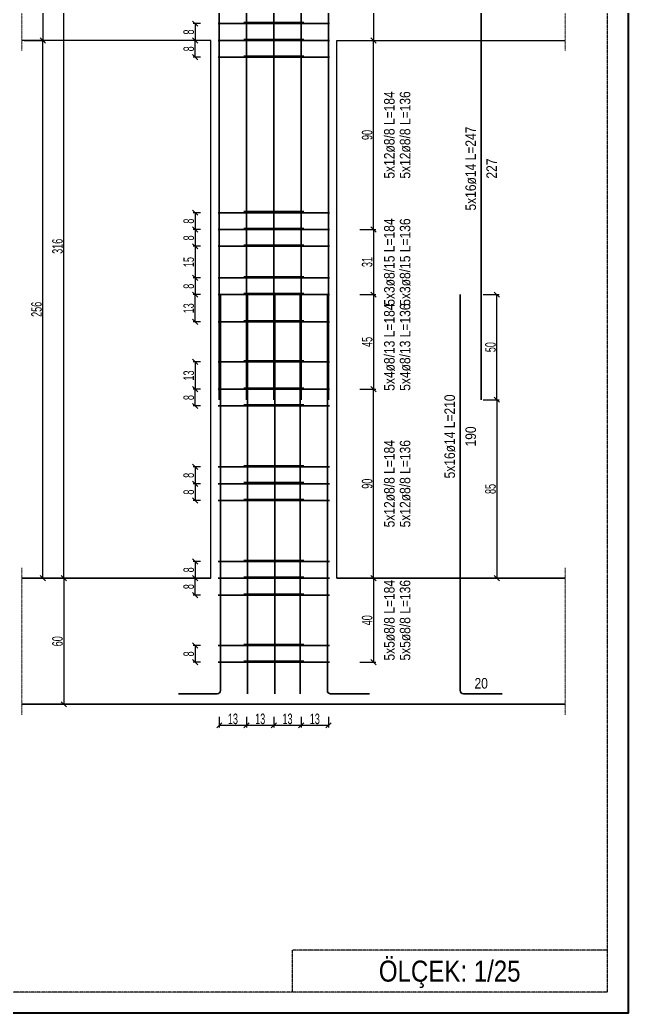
# Model space of a CAD drawing. Header units: millimetres. Extents: x -267 to 94375, y 6431 to 10838.
# Drawn here: x 52541 to 53120, y 8169 to 9114 of the extents above; entities that cross this region are included whole.
import ezdxf
from ezdxf.enums import TextEntityAlignment as Align

# ---------------------------------------------------------------- set-up
doc = ezdxf.new("R2010")
doc.units = ezdxf.units.MM
doc.header["$LTSCALE"] = 0.0001
doc.linetypes.add('DASHED', pattern=[19.05, 12.7, -6.35])
for name, color, linetype, lineweight in [('DETAY ANTET (BEYKENT)', 5, 'Continuous', 40), ('DONATI (BEYKENT)', 4, 'Continuous', 35), ('DONATI YAZISI (BEYKENT)', 3, 'Continuous', 20), ('ETRIYE (BEYKENT)', 150, 'Continuous', 35), ('KESIT SINIRI (BEYKENT)', 241, 'DASHED', 20), ('KIRIS (BEYKENT)', 2, 'Continuous', 30), ('KOLON (BEYKENT)', 3, 'Continuous', 30), ('OLCU (BEYKENT)', 14, 'Continuous', 20), ('TEMEL (BEYKENT)', 2, 'Continuous', 35), ('YAZI (BEYKENT)', 140, 'Continuous', 20)]:
    doc.layers.add(name, color=color, linetype=linetype, lineweight=lineweight)
doc.styles.add('DONATI YAZISI (BEYKENT)', font='')
doc.styles.add('KLNOLC-25', font='bahnschrift light condensed', dxfattribs={"width": 0.75, "height": 10})
doc.styles.add('YAZI (BEYKENT)', font='')
doc.styles.get('DONATI YAZISI (BEYKENT)').set_extended_font_data('Bahnschrift Light Condensed')
doc.styles.get('YAZI (BEYKENT)').set_extended_font_data('Bahnschrift Light Condensed')
doc.dimstyles.new('KLNOLC-25', dxfattribs={"dimtxt": 10, "dimasz": 5, "dimexe": 2, "dimexo": 2, "dimgap": 1, "dimtad": 1, "dimdec": 1, "dimlfac": 0.5, "dimrnd": 0.5, "dimzin": 12, "dimdsep": 46, "dimtxsty": 'KLNOLC-25', "dimblk": 'OBLIQUE', "dimblk1": 'OBLIQUE', "dimblk2": 'OBLIQUE', "dimcen": 0, "dimclrt": 7, "dimadec": 0, "dimazin": 0, "dimtfac": 1, "dimtdec": 4, "dimtix": 1, "dimtmove": 2, "dimatfit": 3, "dimfxl": 1, "dimtzin": 0, "dimarcsym": 0})

# ---------------------------------------------------------------- blocks, each defined once
blk = doc.blocks.new('_Oblique')
at = {"color": 0, "linetype": 'ByBlock', "lineweight": -2}
blk.add_line((-0.5, -0.5), (0.5, 0.5), dxfattribs=at)
blk = doc.blocks.new('*D641')
at = {"layer": 'DEFPOINTS', "color": 0, "lineweight": -3, "transparency": 16777216}
for p in [(52980.25, 8752.64), (52980.25, 8582.64), (52995.25, 8582.64)]:
    blk.add_point(p, dxfattribs=at)
at = {"layer": 'OLCU (BEYKENT)', "color": 0, "lineweight": -2, "transparency": 16777216}
for p, q in [((52982.25, 8752.64), (52997.25, 8752.64)), ((52995.25, 8752.64), (52995.25, 8582.64)), ((52982.25, 8582.64), (52997.25, 8582.64))]:
    blk.add_line(p, q, dxfattribs=at)
at = {"layer": 'OLCU (BEYKENT)', "color": 0, "lineweight": -2, "transparency": 16777216, "xscale": 5, "yscale": 5, "zscale": 5}
for p, rotation in [((52995.25, 8752.64), 90), ((52995.25, 8582.64), 270)]:
    blk.add_blockref('_Oblique', p, dxfattribs=dict(at, rotation=rotation))
at = {"layer": 'OLCU (BEYKENT)', "color": 7, "transparency": 16777216, "insert": (52989.15, 8667.64), "char_height": 10, "attachment_point": 5, "rotation": 90, "style": 'KLNOLC-25'}
blk.add_mtext('85', dxfattribs=at)
blk = doc.blocks.new('*D642')
at = {"layer": 'DEFPOINTS', "color": 0, "lineweight": -3, "transparency": 16777216}
for p in [(52980.25, 8852.64), (52995.25, 8852.64), (52980.25, 8752.64)]:
    blk.add_point(p, dxfattribs=at)
at = {"layer": 'OLCU (BEYKENT)', "color": 0, "lineweight": -2, "transparency": 16777216}
for p, q in [((52982.25, 8852.64), (52997.25, 8852.64)), ((52995.25, 8752.64), (52995.25, 8852.64)), ((52982.25, 8752.64), (52997.25, 8752.64))]:
    blk.add_line(p, q, dxfattribs=at)
at = {"layer": 'OLCU (BEYKENT)', "color": 0, "lineweight": -2, "transparency": 16777216, "xscale": 5, "yscale": 5, "zscale": 5}
for p, rotation in [((52995.25, 8852.64), 90), ((52995.25, 8752.64), 270)]:
    blk.add_blockref('_Oblique', p, dxfattribs=dict(at, rotation=rotation))
at = {"layer": 'OLCU (BEYKENT)', "color": 7, "transparency": 16777216, "insert": (52989.15, 8802.64), "char_height": 10, "attachment_point": 5, "rotation": 90, "style": 'KLNOLC-25'}
blk.add_mtext('50', dxfattribs=at)
blk = doc.blocks.new('*D643')
at = {"layer": 'DEFPOINTS', "color": 0, "lineweight": -3, "transparency": 16777216}
for p in [(52714.75, 8930.64), (52707.75, 8914.64), (52714.75, 8914.64)]:
    blk.add_point(p, dxfattribs=at)
at = {"layer": 'OLCU (BEYKENT)', "color": 0, "lineweight": -2, "transparency": 16777216}
for p, q in [((52712.75, 8930.64), (52705.75, 8930.64)), ((52707.75, 8930.64), (52707.75, 8914.64)), ((52712.75, 8914.64), (52705.75, 8914.64))]:
    blk.add_line(p, q, dxfattribs=at)
at = {"layer": 'OLCU (BEYKENT)', "color": 0, "lineweight": -2, "transparency": 16777216, "xscale": 5, "yscale": 5, "zscale": 5}
for p, rotation in [((52707.75, 8930.64), 90), ((52707.75, 8914.64), 270)]:
    blk.add_blockref('_Oblique', p, dxfattribs=dict(at, rotation=rotation))
at = {"layer": 'OLCU (BEYKENT)', "color": 7, "transparency": 16777216, "insert": (52701.65, 8922.64), "char_height": 10, "attachment_point": 5, "rotation": 90, "style": 'KLNOLC-25'}
blk.add_mtext('8', dxfattribs=at)
blk = doc.blocks.new('*D644')
at = {"layer": 'DEFPOINTS', "color": 0, "lineweight": -3, "transparency": 16777216}
for p in [(52707.75, 9094.64), (52714.75, 9094.64), (52714.75, 9078.64)]:
    blk.add_point(p, dxfattribs=at)
at = {"layer": 'OLCU (BEYKENT)', "color": 0, "lineweight": -2, "transparency": 16777216}
for p, q in [((52712.75, 9094.64), (52705.75, 9094.64)), ((52707.75, 9078.64), (52707.75, 9094.64)), ((52712.75, 9078.64), (52705.75, 9078.64))]:
    blk.add_line(p, q, dxfattribs=at)
at = {"layer": 'OLCU (BEYKENT)', "color": 0, "lineweight": -2, "transparency": 16777216, "xscale": 5, "yscale": 5, "zscale": 5}
for p, rotation in [((52707.75, 9094.64), 90), ((52707.75, 9078.64), 270)]:
    blk.add_blockref('_Oblique', p, dxfattribs=dict(at, rotation=rotation))
at = {"layer": 'OLCU (BEYKENT)', "color": 7, "transparency": 16777216, "insert": (52701.65, 9086.64), "char_height": 10, "attachment_point": 5, "rotation": 90, "style": 'KLNOLC-25'}
blk.add_mtext('8', dxfattribs=at)
blk = doc.blocks.new('*D645')
at = {"layer": 'DEFPOINTS', "color": 0, "lineweight": -3, "transparency": 16777216}
for p in [(52714.75, 9110.64), (52707.75, 9094.64), (52714.75, 9094.64)]:
    blk.add_point(p, dxfattribs=at)
at = {"layer": 'OLCU (BEYKENT)', "color": 0, "lineweight": -2, "transparency": 16777216}
for p, q in [((52712.75, 9110.64), (52705.75, 9110.64)), ((52707.75, 9110.64), (52707.75, 9094.64)), ((52712.75, 9094.64), (52705.75, 9094.64))]:
    blk.add_line(p, q, dxfattribs=at)
at = {"layer": 'OLCU (BEYKENT)', "color": 0, "lineweight": -2, "transparency": 16777216, "xscale": 5, "yscale": 5, "zscale": 5}
for p, rotation in [((52707.75, 9110.64), 90), ((52707.75, 9094.64), 270)]:
    blk.add_blockref('_Oblique', p, dxfattribs=dict(at, rotation=rotation))
at = {"layer": 'OLCU (BEYKENT)', "color": 7, "transparency": 16777216, "insert": (52701.65, 9102.64), "char_height": 10, "attachment_point": 5, "rotation": 90, "style": 'KLNOLC-25'}
blk.add_mtext('8', dxfattribs=at)
blk = doc.blocks.new('*D647')
at = {"layer": 'DEFPOINTS', "color": 0, "lineweight": -3, "transparency": 16777216}
for p in [(52862.75, 9094.64), (52877.75, 9094.64), (52862.75, 8914.64)]:
    blk.add_point(p, dxfattribs=at)
at = {"layer": 'OLCU (BEYKENT)', "color": 0, "lineweight": -2, "transparency": 16777216}
for p, q in [((52864.75, 9094.64), (52879.75, 9094.64)), ((52877.75, 8914.64), (52877.75, 9094.64)), ((52864.75, 8914.64), (52879.75, 8914.64))]:
    blk.add_line(p, q, dxfattribs=at)
at = {"layer": 'OLCU (BEYKENT)', "color": 0, "lineweight": -2, "transparency": 16777216, "xscale": 5, "yscale": 5, "zscale": 5}
for p, rotation in [((52877.75, 9094.64), 90), ((52877.75, 8914.64), 270)]:
    blk.add_blockref('_Oblique', p, dxfattribs=dict(at, rotation=rotation))
at = {"layer": 'OLCU (BEYKENT)', "color": 7, "transparency": 16777216, "insert": (52871.65, 9004.64), "char_height": 10, "attachment_point": 5, "rotation": 90, "style": 'KLNOLC-25'}
blk.add_mtext('90', dxfattribs=at)
blk = doc.blocks.new('*D648')
at = {"layer": 'DEFPOINTS', "color": 0, "lineweight": -3, "transparency": 16777216}
for p in [(52862.75, 9214.64), (52862.75, 9094.64), (52877.75, 9094.64)]:
    blk.add_point(p, dxfattribs=at)
at = {"layer": 'OLCU (BEYKENT)', "color": 0, "lineweight": -2, "transparency": 16777216}
for p, q in [((52864.75, 9214.64), (52879.75, 9214.64)), ((52877.75, 9214.64), (52877.75, 9094.64)), ((52864.75, 9094.64), (52879.75, 9094.64))]:
    blk.add_line(p, q, dxfattribs=at)
at = {"layer": 'OLCU (BEYKENT)', "color": 0, "lineweight": -2, "transparency": 16777216, "xscale": 5, "yscale": 5, "zscale": 5}
for p, rotation in [((52877.75, 9214.64), 90), ((52877.75, 9094.64), 270)]:
    blk.add_blockref('_Oblique', p, dxfattribs=dict(at, rotation=rotation))
at = {"layer": 'OLCU (BEYKENT)', "color": 7, "transparency": 16777216, "insert": (52871.65, 9154.64), "char_height": 10, "attachment_point": 5, "rotation": 90, "style": 'KLNOLC-25'}
blk.add_mtext('60', dxfattribs=at)
blk = doc.blocks.new('*D649')
at = {"layer": 'DEFPOINTS', "color": 0, "lineweight": -3, "transparency": 16777216}
for p in [(52714.75, 8868.64), (52707.75, 8852.64), (52714.75, 8852.64)]:
    blk.add_point(p, dxfattribs=at)
at = {"layer": 'OLCU (BEYKENT)', "color": 0, "lineweight": -2, "transparency": 16777216}
for p, q in [((52712.75, 8868.64), (52705.75, 8868.64)), ((52707.75, 8868.64), (52707.75, 8852.64)), ((52712.75, 8852.64), (52705.75, 8852.64))]:
    blk.add_line(p, q, dxfattribs=at)
at = {"layer": 'OLCU (BEYKENT)', "color": 0, "lineweight": -2, "transparency": 16777216, "xscale": 5, "yscale": 5, "zscale": 5}
for p, rotation in [((52707.75, 8868.64), 90), ((52707.75, 8852.64), 270)]:
    blk.add_blockref('_Oblique', p, dxfattribs=dict(at, rotation=rotation))
at = {"layer": 'OLCU (BEYKENT)', "color": 7, "transparency": 16777216, "insert": (52701.65, 8860.64), "char_height": 10, "attachment_point": 5, "rotation": 90, "style": 'KLNOLC-25'}
blk.add_mtext('8', dxfattribs=at)
blk = doc.blocks.new('*D650')
at = {"layer": 'DEFPOINTS', "color": 0, "lineweight": -3, "transparency": 16777216}
for p in [(52714.75, 8898.64), (52707.75, 8868.64), (52714.75, 8868.64)]:
    blk.add_point(p, dxfattribs=at)
at = {"layer": 'OLCU (BEYKENT)', "color": 0, "lineweight": -2, "transparency": 16777216}
for p, q in [((52712.75, 8898.64), (52705.75, 8898.64)), ((52707.75, 8898.64), (52707.75, 8868.64)), ((52712.75, 8868.64), (52705.75, 8868.64))]:
    blk.add_line(p, q, dxfattribs=at)
at = {"layer": 'OLCU (BEYKENT)', "color": 0, "lineweight": -2, "transparency": 16777216, "xscale": 5, "yscale": 5, "zscale": 5}
for p, rotation in [((52707.75, 8898.64), 90), ((52707.75, 8868.64), 270)]:
    blk.add_blockref('_Oblique', p, dxfattribs=dict(at, rotation=rotation))
at = {"layer": 'OLCU (BEYKENT)', "color": 7, "transparency": 16777216, "insert": (52701.7, 8883.64), "char_height": 10, "attachment_point": 5, "rotation": 90, "style": 'KLNOLC-25'}
blk.add_mtext('15', dxfattribs=at)
blk = doc.blocks.new('*D651')
at = {"layer": 'DEFPOINTS', "color": 0, "lineweight": -3, "transparency": 16777216}
for p in [(52714.75, 8914.64), (52707.75, 8898.64), (52714.75, 8898.64)]:
    blk.add_point(p, dxfattribs=at)
at = {"layer": 'OLCU (BEYKENT)', "color": 0, "lineweight": -2, "transparency": 16777216}
for p, q in [((52712.75, 8914.64), (52705.75, 8914.64)), ((52707.75, 8914.64), (52707.75, 8898.64)), ((52712.75, 8898.64), (52705.75, 8898.64))]:
    blk.add_line(p, q, dxfattribs=at)
at = {"layer": 'OLCU (BEYKENT)', "color": 0, "lineweight": -2, "transparency": 16777216, "xscale": 5, "yscale": 5, "zscale": 5}
for p, rotation in [((52707.75, 8914.64), 90), ((52707.75, 8898.64), 270)]:
    blk.add_blockref('_Oblique', p, dxfattribs=dict(at, rotation=rotation))
at = {"layer": 'OLCU (BEYKENT)', "color": 7, "transparency": 16777216, "insert": (52701.65, 8906.64), "char_height": 10, "attachment_point": 5, "rotation": 90, "style": 'KLNOLC-25'}
blk.add_mtext('8', dxfattribs=at)
blk = doc.blocks.new('*D652')
at = {"layer": 'DEFPOINTS', "color": 0, "lineweight": -3, "transparency": 16777216}
for p in [(52862.75, 8914.64), (52862.75, 8852.64), (52877.75, 8852.64)]:
    blk.add_point(p, dxfattribs=at)
at = {"layer": 'OLCU (BEYKENT)', "color": 0, "lineweight": -2, "transparency": 16777216}
for p, q in [((52864.75, 8914.64), (52879.75, 8914.64)), ((52877.75, 8914.64), (52877.75, 8852.64)), ((52864.75, 8852.64), (52879.75, 8852.64))]:
    blk.add_line(p, q, dxfattribs=at)
at = {"layer": 'OLCU (BEYKENT)', "color": 0, "lineweight": -2, "transparency": 16777216, "xscale": 5, "yscale": 5, "zscale": 5}
for p, rotation in [((52877.75, 8914.64), 90), ((52877.75, 8852.64), 270)]:
    blk.add_blockref('_Oblique', p, dxfattribs=dict(at, rotation=rotation))
at = {"layer": 'OLCU (BEYKENT)', "color": 7, "transparency": 16777216, "insert": (52871.65, 8883.64), "char_height": 10, "attachment_point": 5, "rotation": 90, "style": 'KLNOLC-25'}
blk.add_mtext('31', dxfattribs=at)
blk = doc.blocks.new('*D653')
at = {"layer": 'DEFPOINTS', "color": 0, "lineweight": -3, "transparency": 16777216}
for p in [(52714.75, 8788.64), (52707.75, 8762.64), (52714.75, 8762.64)]:
    blk.add_point(p, dxfattribs=at)
at = {"layer": 'OLCU (BEYKENT)', "color": 0, "lineweight": -2, "transparency": 16777216}
for p, q in [((52712.75, 8788.64), (52705.75, 8788.64)), ((52707.75, 8788.64), (52707.75, 8762.64)), ((52712.75, 8762.64), (52705.75, 8762.64))]:
    blk.add_line(p, q, dxfattribs=at)
at = {"layer": 'OLCU (BEYKENT)', "color": 0, "lineweight": -2, "transparency": 16777216, "xscale": 5, "yscale": 5, "zscale": 5}
for p, rotation in [((52707.75, 8788.64), 90), ((52707.75, 8762.64), 270)]:
    blk.add_blockref('_Oblique', p, dxfattribs=dict(at, rotation=rotation))
at = {"layer": 'OLCU (BEYKENT)', "color": 7, "transparency": 16777216, "insert": (52701.65, 8775.64), "char_height": 10, "attachment_point": 5, "rotation": 90, "style": 'KLNOLC-25'}
blk.add_mtext('13', dxfattribs=at)
blk = doc.blocks.new('*D654')
at = {"layer": 'DEFPOINTS', "color": 0, "lineweight": -3, "transparency": 16777216}
for p in [(52707.75, 8852.64), (52714.75, 8852.64), (52714.75, 8826.64)]:
    blk.add_point(p, dxfattribs=at)
at = {"layer": 'OLCU (BEYKENT)', "color": 0, "lineweight": -2, "transparency": 16777216}
for p, q in [((52712.75, 8852.64), (52705.75, 8852.64)), ((52707.75, 8826.64), (52707.75, 8852.64)), ((52712.75, 8826.64), (52705.75, 8826.64))]:
    blk.add_line(p, q, dxfattribs=at)
at = {"layer": 'OLCU (BEYKENT)', "color": 0, "lineweight": -2, "transparency": 16777216, "xscale": 5, "yscale": 5, "zscale": 5}
for p, rotation in [((52707.75, 8852.64), 90), ((52707.75, 8826.64), 270)]:
    blk.add_blockref('_Oblique', p, dxfattribs=dict(at, rotation=rotation))
at = {"layer": 'OLCU (BEYKENT)', "color": 7, "transparency": 16777216, "insert": (52701.65, 8839.64), "char_height": 10, "attachment_point": 5, "rotation": 90, "style": 'KLNOLC-25'}
blk.add_mtext('13', dxfattribs=at)
blk = doc.blocks.new('*D655')
at = {"layer": 'DEFPOINTS', "color": 0, "lineweight": -3, "transparency": 16777216}
for p in [(52862.75, 8852.64), (52862.75, 8762.64), (52877.75, 8762.64)]:
    blk.add_point(p, dxfattribs=at)
at = {"layer": 'OLCU (BEYKENT)', "color": 0, "lineweight": -2, "transparency": 16777216}
for p, q in [((52864.75, 8852.64), (52879.75, 8852.64)), ((52877.75, 8852.64), (52877.75, 8762.64)), ((52864.75, 8762.64), (52879.75, 8762.64))]:
    blk.add_line(p, q, dxfattribs=at)
at = {"layer": 'OLCU (BEYKENT)', "color": 0, "lineweight": -2, "transparency": 16777216, "xscale": 5, "yscale": 5, "zscale": 5}
for p, rotation in [((52877.75, 8852.64), 90), ((52877.75, 8762.64), 270)]:
    blk.add_blockref('_Oblique', p, dxfattribs=dict(at, rotation=rotation))
at = {"layer": 'OLCU (BEYKENT)', "color": 7, "transparency": 16777216, "insert": (52871.7, 8807.64), "char_height": 10, "attachment_point": 5, "rotation": 90, "style": 'KLNOLC-25'}
blk.add_mtext('45', dxfattribs=at)
blk = doc.blocks.new('*D656')
at = {"layer": 'DEFPOINTS', "color": 0, "lineweight": -3, "transparency": 16777216}
for p in [(52714.75, 8598.64), (52707.75, 8582.64), (52714.75, 8582.64)]:
    blk.add_point(p, dxfattribs=at)
at = {"layer": 'OLCU (BEYKENT)', "color": 0, "lineweight": -2, "transparency": 16777216}
for p, q in [((52712.75, 8598.64), (52705.75, 8598.64)), ((52707.75, 8598.64), (52707.75, 8582.64)), ((52712.75, 8582.64), (52705.75, 8582.64))]:
    blk.add_line(p, q, dxfattribs=at)
at = {"layer": 'OLCU (BEYKENT)', "color": 0, "lineweight": -2, "transparency": 16777216, "xscale": 5, "yscale": 5, "zscale": 5}
for p, rotation in [((52707.75, 8598.64), 90), ((52707.75, 8582.64), 270)]:
    blk.add_blockref('_Oblique', p, dxfattribs=dict(at, rotation=rotation))
at = {"layer": 'OLCU (BEYKENT)', "color": 7, "transparency": 16777216, "insert": (52701.65, 8590.64), "char_height": 10, "attachment_point": 5, "rotation": 90, "style": 'KLNOLC-25'}
blk.add_mtext('8', dxfattribs=at)
blk = doc.blocks.new('*D657')
at = {"layer": 'DEFPOINTS', "color": 0, "lineweight": -3, "transparency": 16777216}
for p in [(52707.75, 8762.64), (52714.75, 8762.64), (52714.75, 8746.64)]:
    blk.add_point(p, dxfattribs=at)
at = {"layer": 'OLCU (BEYKENT)', "color": 0, "lineweight": -2, "transparency": 16777216}
for p, q in [((52712.75, 8762.64), (52705.75, 8762.64)), ((52707.75, 8746.64), (52707.75, 8762.64)), ((52712.75, 8746.64), (52705.75, 8746.64))]:
    blk.add_line(p, q, dxfattribs=at)
at = {"layer": 'OLCU (BEYKENT)', "color": 0, "lineweight": -2, "transparency": 16777216, "xscale": 5, "yscale": 5, "zscale": 5}
for p, rotation in [((52707.75, 8762.64), 90), ((52707.75, 8746.64), 270)]:
    blk.add_blockref('_Oblique', p, dxfattribs=dict(at, rotation=rotation))
at = {"layer": 'OLCU (BEYKENT)', "color": 7, "transparency": 16777216, "insert": (52701.65, 8754.64), "char_height": 10, "attachment_point": 5, "rotation": 90, "style": 'KLNOLC-25'}
blk.add_mtext('8', dxfattribs=at)
blk = doc.blocks.new('*D658')
at = {"layer": 'DEFPOINTS', "color": 0, "lineweight": -3, "transparency": 16777216}
for p in [(52714.75, 8672.64), (52707.75, 8656.64), (52714.75, 8656.64)]:
    blk.add_point(p, dxfattribs=at)
at = {"layer": 'OLCU (BEYKENT)', "color": 0, "lineweight": -2, "transparency": 16777216}
for p, q in [((52712.75, 8672.64), (52705.75, 8672.64)), ((52707.75, 8672.64), (52707.75, 8656.64)), ((52712.75, 8656.64), (52705.75, 8656.64))]:
    blk.add_line(p, q, dxfattribs=at)
at = {"layer": 'OLCU (BEYKENT)', "color": 0, "lineweight": -2, "transparency": 16777216, "xscale": 5, "yscale": 5, "zscale": 5}
for p, rotation in [((52707.75, 8672.64), 90), ((52707.75, 8656.64), 270)]:
    blk.add_blockref('_Oblique', p, dxfattribs=dict(at, rotation=rotation))
at = {"layer": 'OLCU (BEYKENT)', "color": 7, "transparency": 16777216, "insert": (52701.65, 8664.64), "char_height": 10, "attachment_point": 5, "rotation": 90, "style": 'KLNOLC-25'}
blk.add_mtext('8', dxfattribs=at)
blk = doc.blocks.new('*D659')
at = {"layer": 'DEFPOINTS', "color": 0, "lineweight": -3, "transparency": 16777216}
for p in [(52714.75, 8688.64), (52707.75, 8672.64), (52714.75, 8672.64)]:
    blk.add_point(p, dxfattribs=at)
at = {"layer": 'OLCU (BEYKENT)', "color": 0, "lineweight": -2, "transparency": 16777216}
for p, q in [((52712.75, 8688.64), (52705.75, 8688.64)), ((52707.75, 8688.64), (52707.75, 8672.64)), ((52712.75, 8672.64), (52705.75, 8672.64))]:
    blk.add_line(p, q, dxfattribs=at)
at = {"layer": 'OLCU (BEYKENT)', "color": 0, "lineweight": -2, "transparency": 16777216, "xscale": 5, "yscale": 5, "zscale": 5}
for p, rotation in [((52707.75, 8688.64), 90), ((52707.75, 8672.64), 270)]:
    blk.add_blockref('_Oblique', p, dxfattribs=dict(at, rotation=rotation))
at = {"layer": 'OLCU (BEYKENT)', "color": 7, "transparency": 16777216, "insert": (52701.65, 8680.64), "char_height": 10, "attachment_point": 5, "rotation": 90, "style": 'KLNOLC-25'}
blk.add_mtext('8', dxfattribs=at)
blk = doc.blocks.new('*D660')
at = {"layer": 'DEFPOINTS', "color": 0, "lineweight": -3, "transparency": 16777216}
for p in [(52862.75, 8762.64), (52877.75, 8762.64), (52862.75, 8582.64)]:
    blk.add_point(p, dxfattribs=at)
at = {"layer": 'OLCU (BEYKENT)', "color": 0, "lineweight": -2, "transparency": 16777216}
for p, q in [((52864.75, 8762.64), (52879.75, 8762.64)), ((52877.75, 8582.64), (52877.75, 8762.64)), ((52864.75, 8582.64), (52879.75, 8582.64))]:
    blk.add_line(p, q, dxfattribs=at)
at = {"layer": 'OLCU (BEYKENT)', "color": 0, "lineweight": -2, "transparency": 16777216, "xscale": 5, "yscale": 5, "zscale": 5}
for p, rotation in [((52877.75, 8762.64), 90), ((52877.75, 8582.64), 270)]:
    blk.add_blockref('_Oblique', p, dxfattribs=dict(at, rotation=rotation))
at = {"layer": 'OLCU (BEYKENT)', "color": 7, "transparency": 16777216, "insert": (52871.65, 8672.64), "char_height": 10, "attachment_point": 5, "rotation": 90, "style": 'KLNOLC-25'}
blk.add_mtext('90', dxfattribs=at)
blk = doc.blocks.new('*D661')
at = {"layer": 'DEFPOINTS', "color": 0, "lineweight": -3, "transparency": 16777216}
for p in [(52714.75, 8518.64), (52707.75, 8502.64), (52714.75, 8502.64)]:
    blk.add_point(p, dxfattribs=at)
at = {"layer": 'OLCU (BEYKENT)', "color": 0, "lineweight": -2, "transparency": 16777216}
for p, q in [((52712.75, 8518.64), (52705.75, 8518.64)), ((52707.75, 8518.64), (52707.75, 8502.64)), ((52712.75, 8502.64), (52705.75, 8502.64))]:
    blk.add_line(p, q, dxfattribs=at)
at = {"layer": 'OLCU (BEYKENT)', "color": 0, "lineweight": -2, "transparency": 16777216, "xscale": 5, "yscale": 5, "zscale": 5}
for p, rotation in [((52707.75, 8518.64), 90), ((52707.75, 8502.64), 270)]:
    blk.add_blockref('_Oblique', p, dxfattribs=dict(at, rotation=rotation))
at = {"layer": 'OLCU (BEYKENT)', "color": 7, "transparency": 16777216, "insert": (52701.65, 8510.64), "char_height": 10, "attachment_point": 5, "rotation": 90, "style": 'KLNOLC-25'}
blk.add_mtext('8', dxfattribs=at)
blk = doc.blocks.new('*D662')
at = {"layer": 'DEFPOINTS', "color": 0, "lineweight": -3, "transparency": 16777216}
for p in [(52707.75, 8582.64), (52714.75, 8582.64), (52714.75, 8566.64)]:
    blk.add_point(p, dxfattribs=at)
at = {"layer": 'OLCU (BEYKENT)', "color": 0, "lineweight": -2, "transparency": 16777216}
for p, q in [((52712.75, 8582.64), (52705.75, 8582.64)), ((52707.75, 8566.64), (52707.75, 8582.64)), ((52712.75, 8566.64), (52705.75, 8566.64))]:
    blk.add_line(p, q, dxfattribs=at)
at = {"layer": 'OLCU (BEYKENT)', "color": 0, "lineweight": -2, "transparency": 16777216, "xscale": 5, "yscale": 5, "zscale": 5}
for p, rotation in [((52707.75, 8582.64), 90), ((52707.75, 8566.64), 270)]:
    blk.add_blockref('_Oblique', p, dxfattribs=dict(at, rotation=rotation))
at = {"layer": 'OLCU (BEYKENT)', "color": 7, "transparency": 16777216, "insert": (52701.65, 8574.64), "char_height": 10, "attachment_point": 5, "rotation": 90, "style": 'KLNOLC-25'}
blk.add_mtext('8', dxfattribs=at)
blk = doc.blocks.new('*D663')
at = {"layer": 'DEFPOINTS', "color": 0, "lineweight": -3, "transparency": 16777216}
for p in [(52862.75, 8582.64), (52862.75, 8502.64), (52877.75, 8502.64)]:
    blk.add_point(p, dxfattribs=at)
at = {"layer": 'OLCU (BEYKENT)', "color": 0, "lineweight": -2, "transparency": 16777216}
for p, q in [((52864.75, 8582.64), (52879.75, 8582.64)), ((52877.75, 8582.64), (52877.75, 8502.64)), ((52864.75, 8502.64), (52879.75, 8502.64))]:
    blk.add_line(p, q, dxfattribs=at)
at = {"layer": 'OLCU (BEYKENT)', "color": 0, "lineweight": -2, "transparency": 16777216, "xscale": 5, "yscale": 5, "zscale": 5}
for p, rotation in [((52877.75, 8582.64), 90), ((52877.75, 8502.64), 270)]:
    blk.add_blockref('_Oblique', p, dxfattribs=dict(at, rotation=rotation))
at = {"layer": 'OLCU (BEYKENT)', "color": 7, "transparency": 16777216, "insert": (52871.65, 8542.64), "char_height": 10, "attachment_point": 5, "rotation": 90, "style": 'KLNOLC-25'}
blk.add_mtext('40', dxfattribs=at)
blk = doc.blocks.new('*D664')
at = {"layer": 'DEFPOINTS', "color": 0, "lineweight": -3, "transparency": 16777216}
for p in [(52542.75, 8582.64), (52542.75, 8462.64), (52582.75, 8462.64)]:
    blk.add_point(p, dxfattribs=at)
at = {"layer": 'OLCU (BEYKENT)', "color": 0, "lineweight": -2, "transparency": 16777216}
for p, q in [((52544.75, 8582.64), (52584.75, 8582.64)), ((52582.75, 8582.64), (52582.75, 8462.64)), ((52544.75, 8462.64), (52584.75, 8462.64))]:
    blk.add_line(p, q, dxfattribs=at)
at = {"layer": 'OLCU (BEYKENT)', "color": 0, "lineweight": -2, "transparency": 16777216, "xscale": 5, "yscale": 5, "zscale": 5}
for p, rotation in [((52582.75, 8582.64), 90), ((52582.75, 8462.64), 270)]:
    blk.add_blockref('_Oblique', p, dxfattribs=dict(at, rotation=rotation))
at = {"layer": 'OLCU (BEYKENT)', "color": 7, "transparency": 16777216, "insert": (52576.65, 8522.64), "char_height": 10, "attachment_point": 5, "rotation": 90, "style": 'KLNOLC-25'}
blk.add_mtext('60', dxfattribs=at)
blk = doc.blocks.new('*D665')
at = {"layer": 'DEFPOINTS', "color": 0, "lineweight": -3, "transparency": 16777216}
for p in [(52542.75, 9094.64), (52562.75, 9094.64), (52542.75, 8582.64)]:
    blk.add_point(p, dxfattribs=at)
at = {"layer": 'OLCU (BEYKENT)', "color": 0, "lineweight": -2, "transparency": 16777216}
for p, q in [((52544.75, 9094.64), (52564.75, 9094.64)), ((52562.75, 8582.64), (52562.75, 9094.64)), ((52544.75, 8582.64), (52564.75, 8582.64))]:
    blk.add_line(p, q, dxfattribs=at)
at = {"layer": 'OLCU (BEYKENT)', "color": 0, "lineweight": -2, "transparency": 16777216, "xscale": 5, "yscale": 5, "zscale": 5}
for p, rotation in [((52562.75, 9094.64), 90), ((52562.75, 8582.64), 270)]:
    blk.add_blockref('_Oblique', p, dxfattribs=dict(at, rotation=rotation))
at = {"layer": 'OLCU (BEYKENT)', "color": 7, "transparency": 16777216, "insert": (52556.65, 8838.64), "char_height": 10, "attachment_point": 5, "rotation": 90, "style": 'KLNOLC-25'}
blk.add_mtext('256', dxfattribs=at)
blk = doc.blocks.new('*D666')
at = {"layer": 'DEFPOINTS', "color": 0, "lineweight": -3, "transparency": 16777216}
for p in [(52542.75, 9214.64), (52542.75, 9094.64), (52562.75, 9094.64)]:
    blk.add_point(p, dxfattribs=at)
at = {"layer": 'OLCU (BEYKENT)', "color": 0, "lineweight": -2, "transparency": 16777216}
for p, q in [((52544.75, 9214.64), (52564.75, 9214.64)), ((52562.75, 9214.64), (52562.75, 9094.64)), ((52544.75, 9094.64), (52564.75, 9094.64))]:
    blk.add_line(p, q, dxfattribs=at)
at = {"layer": 'OLCU (BEYKENT)', "color": 0, "lineweight": -2, "transparency": 16777216, "xscale": 5, "yscale": 5, "zscale": 5}
for p, rotation in [((52562.75, 9214.64), 90), ((52562.75, 9094.64), 270)]:
    blk.add_blockref('_Oblique', p, dxfattribs=dict(at, rotation=rotation))
at = {"layer": 'OLCU (BEYKENT)', "color": 7, "transparency": 16777216, "insert": (52556.65, 9154.64), "char_height": 10, "attachment_point": 5, "rotation": 90, "style": 'KLNOLC-25'}
blk.add_mtext('60', dxfattribs=at)
blk = doc.blocks.new('*D667')
at = {"layer": 'DEFPOINTS', "color": 0, "lineweight": -3, "transparency": 16777216}
for p in [(52542.75, 9214.64), (52582.75, 9214.64), (52542.75, 8582.64)]:
    blk.add_point(p, dxfattribs=at)
at = {"layer": 'OLCU (BEYKENT)', "color": 0, "lineweight": -2, "transparency": 16777216}
for p, q in [((52544.75, 9214.64), (52584.75, 9214.64)), ((52582.75, 8582.64), (52582.75, 9214.64)), ((52544.75, 8582.64), (52584.75, 8582.64))]:
    blk.add_line(p, q, dxfattribs=at)
at = {"layer": 'OLCU (BEYKENT)', "color": 0, "lineweight": -2, "transparency": 16777216, "xscale": 5, "yscale": 5, "zscale": 5}
for p, rotation in [((52582.75, 9214.64), 90), ((52582.75, 8582.64), 270)]:
    blk.add_blockref('_Oblique', p, dxfattribs=dict(at, rotation=rotation))
at = {"layer": 'OLCU (BEYKENT)', "color": 7, "transparency": 16777216, "insert": (52576.65, 8898.64), "char_height": 10, "attachment_point": 5, "rotation": 90, "style": 'KLNOLC-25'}
blk.add_mtext('316', dxfattribs=at)
blk = doc.blocks.new('*D669')
at = {"layer": 'DEFPOINTS', "color": 0, "lineweight": -3, "transparency": 16777216}
for p in [(52730.75, 8452.64), (52756.75, 8452.64), (52756.75, 8442.64)]:
    blk.add_point(p, dxfattribs=at)
at = {"layer": 'OLCU (BEYKENT)', "color": 0, "lineweight": -2, "transparency": 16777216}
for p, q in [((52730.75, 8450.64), (52730.75, 8440.64)), ((52756.75, 8450.64), (52756.75, 8440.64)), ((52730.75, 8442.64), (52756.75, 8442.64))]:
    blk.add_line(p, q, dxfattribs=at)
at = {"layer": 'OLCU (BEYKENT)', "color": 0, "lineweight": -2, "transparency": 16777216, "xscale": 5, "yscale": 5, "zscale": 5, "rotation": 180}
blk.add_blockref('_Oblique', (52730.75, 8442.64), dxfattribs=at)
at = {"layer": 'OLCU (BEYKENT)', "color": 0, "lineweight": -2, "transparency": 16777216, "xscale": 5, "yscale": 5, "zscale": 5}
blk.add_blockref('_Oblique', (52756.75, 8442.64), dxfattribs=at)
at = {"layer": 'OLCU (BEYKENT)', "color": 7, "transparency": 16777216, "insert": (52743.75, 8448.74), "char_height": 10, "attachment_point": 5, "style": 'KLNOLC-25'}
blk.add_mtext('13', dxfattribs=at)
blk = doc.blocks.new('*D670')
at = {"layer": 'DEFPOINTS', "color": 0, "lineweight": -3, "transparency": 16777216}
for p in [(52756.75, 8452.64), (52782.75, 8452.64), (52782.75, 8442.64)]:
    blk.add_point(p, dxfattribs=at)
at = {"layer": 'OLCU (BEYKENT)', "color": 0, "lineweight": -2, "transparency": 16777216}
for p, q in [((52756.75, 8450.64), (52756.75, 8440.64)), ((52782.75, 8450.64), (52782.75, 8440.64)), ((52756.75, 8442.64), (52782.75, 8442.64))]:
    blk.add_line(p, q, dxfattribs=at)
at = {"layer": 'OLCU (BEYKENT)', "color": 0, "lineweight": -2, "transparency": 16777216, "xscale": 5, "yscale": 5, "zscale": 5, "rotation": 180}
blk.add_blockref('_Oblique', (52756.75, 8442.64), dxfattribs=at)
at = {"layer": 'OLCU (BEYKENT)', "color": 0, "lineweight": -2, "transparency": 16777216, "xscale": 5, "yscale": 5, "zscale": 5}
blk.add_blockref('_Oblique', (52782.75, 8442.64), dxfattribs=at)
at = {"layer": 'OLCU (BEYKENT)', "color": 7, "transparency": 16777216, "insert": (52769.75, 8448.74), "char_height": 10, "attachment_point": 5, "style": 'KLNOLC-25'}
blk.add_mtext('13', dxfattribs=at)
blk = doc.blocks.new('*D671')
at = {"layer": 'DEFPOINTS', "color": 0, "lineweight": -3, "transparency": 16777216}
for p in [(52782.75, 8452.64), (52808.75, 8452.64), (52808.75, 8442.64)]:
    blk.add_point(p, dxfattribs=at)
at = {"layer": 'OLCU (BEYKENT)', "color": 0, "lineweight": -2, "transparency": 16777216}
for p, q in [((52782.75, 8450.64), (52782.75, 8440.64)), ((52808.75, 8450.64), (52808.75, 8440.64)), ((52782.75, 8442.64), (52808.75, 8442.64))]:
    blk.add_line(p, q, dxfattribs=at)
at = {"layer": 'OLCU (BEYKENT)', "color": 0, "lineweight": -2, "transparency": 16777216, "xscale": 5, "yscale": 5, "zscale": 5, "rotation": 180}
blk.add_blockref('_Oblique', (52782.75, 8442.64), dxfattribs=at)
at = {"layer": 'OLCU (BEYKENT)', "color": 0, "lineweight": -2, "transparency": 16777216, "xscale": 5, "yscale": 5, "zscale": 5}
blk.add_blockref('_Oblique', (52808.75, 8442.64), dxfattribs=at)
at = {"layer": 'OLCU (BEYKENT)', "color": 7, "transparency": 16777216, "insert": (52795.75, 8448.74), "char_height": 10, "attachment_point": 5, "style": 'KLNOLC-25'}
blk.add_mtext('13', dxfattribs=at)
blk = doc.blocks.new('*D672')
at = {"layer": 'DEFPOINTS', "color": 0, "lineweight": -3, "transparency": 16777216}
for p in [(52808.75, 8452.64), (52834.75, 8452.64), (52834.75, 8442.64)]:
    blk.add_point(p, dxfattribs=at)
at = {"layer": 'OLCU (BEYKENT)', "color": 0, "lineweight": -2, "transparency": 16777216}
for p, q in [((52808.75, 8450.64), (52808.75, 8440.64)), ((52834.75, 8450.64), (52834.75, 8440.64)), ((52808.75, 8442.64), (52834.75, 8442.64))]:
    blk.add_line(p, q, dxfattribs=at)
at = {"layer": 'OLCU (BEYKENT)', "color": 0, "lineweight": -2, "transparency": 16777216, "xscale": 5, "yscale": 5, "zscale": 5, "rotation": 180}
blk.add_blockref('_Oblique', (52808.75, 8442.64), dxfattribs=at)
at = {"layer": 'OLCU (BEYKENT)', "color": 0, "lineweight": -2, "transparency": 16777216, "xscale": 5, "yscale": 5, "zscale": 5}
blk.add_blockref('_Oblique', (52834.75, 8442.64), dxfattribs=at)
at = {"layer": 'OLCU (BEYKENT)', "color": 7, "transparency": 16777216, "insert": (52821.75, 8448.74), "char_height": 10, "attachment_point": 5, "style": 'KLNOLC-25'}
blk.add_mtext('13', dxfattribs=at)

msp = doc.modelspace()

# ---------------------------------------------------------------- linework, layer by layer
at = {"layer": 'DETAY ANTET (BEYKENT)'}
msp.add_lwpolyline([(51905.46, 9588.64), (53120.25, 9588.64), (53120.25, 8168.64), (51905.46, 8168.64), (51905.46, 9588.64)], close=True, dxfattribs=at)
at = {"layer": 'DETAY ANTET (BEYKENT)', "color": 7, "linetype": 'DASHED', "lineweight": -3, "ltscale": 2}
msp.add_lwpolyline([(51925.46, 9568.64), (53100.25, 9568.64), (53100.25, 8188.64), (51925.46, 8188.64)], close=True, dxfattribs=at)
msp.add_lwpolyline([(53100.25, 8228.64), (52800.25, 8228.64), (52800.25, 8188.64)], dxfattribs=at)
at = {"layer": 'DONATI (BEYKENT)'}
for p, q in [((52757.75, 8852.64), (52757.75, 8472.64)), ((52783.75, 8852.64), (52783.75, 8472.64)), ((52807.75, 8852.64), (52807.75, 8472.64))]:
    msp.add_line(p, q, dxfattribs=at)
for points in [[(52730.75, 8752.64), (52730.75, 9203.64, -0.414214), (52733.75, 9206.64), (52770.75, 9206.64)], [(52756.75, 8752.64), (52756.75, 9203.64, -0.414214), (52759.75, 9206.64), (52796.75, 9206.64)], [(52808.75, 8752.64), (52808.75, 9203.64, 0.414214), (52805.75, 9206.64), (52768.75, 9206.64)], [(52782.75, 8752.64), (52782.75, 9203.64, -0.414214), (52785.75, 9206.64), (52822.75, 9206.64)], [(52834.75, 8752.64), (52834.75, 9203.64, 0.414214), (52831.75, 9206.64), (52794.75, 9206.64)], [(52980.25, 8752.64), (52980.25, 9203.64, -0.414214), (52983.25, 9206.64), (53020.25, 9206.64)], [(52731.75, 8852.64), (52731.75, 8475.64, -0.414214), (52728.75, 8472.64), (52691.75, 8472.64)], [(52833.75, 8852.64), (52833.75, 8475.64, 0.414214), (52836.75, 8472.64), (52873.75, 8472.64)], [(52960.25, 8852.64), (52960.25, 8475.64, 0.414214), (52963.25, 8472.64), (53000.25, 8472.64)]]:
    msp.add_lwpolyline(points, format="xyb", dxfattribs=at)
at = {"layer": 'ETRIYE (BEYKENT)'}
for p, q in [((52754.25, 9111.64), (52811.25, 9111.64)), ((52754.25, 9095.64), (52811.25, 9095.64)), ((52754.25, 9079.64), (52811.25, 9079.64)), ((52754.25, 8931.64), (52811.25, 8931.64)), ((52754.25, 8915.64), (52811.25, 8915.64)), ((52754.25, 8899.64), (52811.25, 8899.64)), ((52754.25, 8869.64), (52811.25, 8869.64)), ((52754.25, 8853.64), (52811.25, 8853.64)), ((52754.25, 8827.64), (52811.25, 8827.64)), ((52754.25, 8789.64), (52811.25, 8789.64)), ((52754.25, 8763.64), (52811.25, 8763.64)), ((52754.25, 8747.64), (52811.25, 8747.64)), ((52754.25, 8689.64), (52811.25, 8689.64)), ((52754.25, 8673.64), (52811.25, 8673.64)), ((52754.25, 8657.64), (52811.25, 8657.64)), ((52754.25, 8599.64), (52811.25, 8599.64)), ((52754.25, 8583.64), (52811.25, 8583.64)), ((52754.25, 8567.64), (52811.25, 8567.64)), ((52754.25, 8519.64), (52811.25, 8519.64)), ((52754.25, 8503.64), (52811.25, 8503.64))]:
    msp.add_line(p, q, dxfattribs=at)
for points in [[(52729.75, 9110.64), (52835.75, 9110.64)], [(52729.75, 9094.64), (52835.75, 9094.64)], [(52729.75, 9078.64), (52835.75, 9078.64)], [(52729.75, 8930.64), (52835.75, 8930.64)], [(52729.75, 8914.64), (52835.75, 8914.64)], [(52729.75, 8898.64), (52835.75, 8898.64)], [(52729.75, 8868.64), (52835.75, 8868.64)], [(52729.75, 8852.64), (52835.75, 8852.64)], [(52729.75, 8826.64), (52835.75, 8826.64)], [(52729.75, 8788.64), (52835.75, 8788.64)], [(52729.75, 8762.64), (52835.75, 8762.64)], [(52729.75, 8746.64), (52835.75, 8746.64)], [(52729.75, 8688.64), (52835.75, 8688.64)], [(52729.75, 8672.64), (52835.75, 8672.64)], [(52729.75, 8656.64), (52835.75, 8656.64)], [(52729.75, 8598.64), (52835.75, 8598.64)], [(52729.75, 8582.64), (52835.75, 8582.64)], [(52729.75, 8566.64), (52835.75, 8566.64)], [(52729.75, 8518.64), (52835.75, 8518.64)], [(52729.75, 8502.64), (52835.75, 8502.64)]]:
    msp.add_lwpolyline(points, dxfattribs=at)
at = {"layer": 'KESIT SINIRI (BEYKENT)'}
for p, q in [((52542.75, 9224.64), (52542.75, 9084.64)), ((53060.25, 9224.64), (53060.25, 9084.64)), ((52542.75, 8592.64), (52542.75, 8452.64)), ((53060.25, 8592.64), (53060.25, 8452.64))]:
    msp.add_line(p, q, dxfattribs=at)
at = {"layer": 'KIRIS (BEYKENT)'}
for p, q in [((52722.75, 9094.64), (52542.75, 9094.64)), ((52842.75, 9094.64), (53060.25, 9094.64))]:
    msp.add_line(p, q, dxfattribs=at)
at = {"layer": 'KOLON (BEYKENT)'}
for p, q in [((52722.75, 8582.64), (52722.75, 9094.64)), ((52842.75, 8582.64), (52842.75, 9094.64))]:
    msp.add_line(p, q, dxfattribs=at)
at = {"layer": 'TEMEL (BEYKENT)'}
for p, q in [((52542.75, 8582.64), (52722.75, 8582.64)), ((53060.25, 8582.64), (52842.75, 8582.64)), ((52542.75, 8462.64), (53060.25, 8462.64))]:
    msp.add_line(p, q, dxfattribs=at)

# ---------------------------------------------------------------- texts
at = {"layer": 'DONATI YAZISI (BEYKENT)', "style": 'DONATI YAZISI (BEYKENT)'}
for s, p in [('5x12ø8/8 L=184', (52892.75, 9004.64)), ('5x12ø8/8 L=136', (52907.75, 9004.64)), ('5x16ø14 L=247', (52970.25, 8972.64)), ('227', (52990.25, 8972.64)), ('5x3ø8/15 L=184', (52892.75, 8883.64)), ('5x3ø8/15 L=136', (52907.75, 8883.64)), ('5x4ø8/13 L=184', (52892.75, 8802.64)), ('5x4ø8/13 L=136', (52907.75, 8802.64)), ('5x16ø14 L=210', (52950.25, 8717.64)), ('190', (52970.25, 8717.64)), ('5x12ø8/8 L=184', (52892.75, 8672.64)), ('5x12ø8/8 L=136', (52907.75, 8672.64)), ('5x5ø8/8 L=184', (52892.75, 8542.64)), ('5x5ø8/8 L=136', (52907.75, 8542.64))]:
    msp.add_text(s, height=10, rotation=90, dxfattribs=at).set_placement(p, align=Align.MIDDLE_CENTER)
msp.add_text('20', height=10, dxfattribs=at).set_placement((52980.25, 8482.64), align=Align.MIDDLE_CENTER)
at = {"layer": 'YAZI (BEYKENT)', "style": 'YAZI (BEYKENT)'}
msp.add_text('ÖLÇEK: 1/25', height=20, dxfattribs=at).set_placement((52950.25, 8198.64), align=Align.CENTER)

# ---------------------------------------------------------------- dimensions: what is measured, and where the dimension line sits
at = {"layer": 'OLCU (BEYKENT)'}
for base, p1, p2, picture, middle in [((52562.75, 9094.64), (52542.75, 9214.64), (52542.75, 9094.64), '*D666', (52556.65, 9154.64)), ((52582.75, 9214.64), (52542.75, 8582.64), (52542.75, 9214.64), '*D667', (52576.65, 8898.64)), ((52877.75, 9094.64), (52862.75, 9214.64), (52862.75, 9094.64), '*D648', (52871.65, 9154.64)), ((52707.75, 9094.64), (52714.75, 9110.64), (52714.75, 9094.64), '*D645', (52701.65, 9102.64)), ((52562.75, 9094.64), (52542.75, 8582.64), (52542.75, 9094.64), '*D665', (52556.65, 8838.64)), ((52707.75, 9094.64), (52714.75, 9078.64), (52714.75, 9094.64), '*D644', (52701.65, 9086.64)), ((52877.75, 9094.64), (52862.75, 8914.64), (52862.75, 9094.64), '*D647', (52871.65, 9004.64)), ((52707.75, 8914.64), (52714.75, 8930.64), (52714.75, 8914.64), '*D643', (52701.65, 8922.64)), ((52707.75, 8898.64), (52714.75, 8914.64), (52714.75, 8898.64), '*D651', (52701.65, 8906.64)), ((52877.75, 8852.64), (52862.75, 8914.64), (52862.75, 8852.64), '*D652', (52871.65, 8883.64)), ((52707.75, 8868.64), (52714.75, 8898.64), (52714.75, 8868.64), '*D650', (52701.7, 8883.64)), ((52707.75, 8852.64), (52714.75, 8868.64), (52714.75, 8852.64), '*D649', (52701.65, 8860.64)), ((52707.75, 8852.64), (52714.75, 8826.64), (52714.75, 8852.64), '*D654', (52701.65, 8839.64)), ((52877.75, 8762.64), (52862.75, 8852.64), (52862.75, 8762.64), '*D655', (52871.7, 8807.64)), ((52995.25, 8852.64), (52980.25, 8752.64), (52980.25, 8852.64), '*D642', (52989.15, 8802.64)), ((52707.75, 8762.64), (52714.75, 8788.64), (52714.75, 8762.64), '*D653', (52701.65, 8775.64)), ((52707.75, 8762.64), (52714.75, 8746.64), (52714.75, 8762.64), '*D657', (52701.65, 8754.64)), ((52877.75, 8762.64), (52862.75, 8582.64), (52862.75, 8762.64), '*D660', (52871.65, 8672.64)), ((52995.25, 8582.64), (52980.25, 8752.64), (52980.25, 8582.64), '*D641', (52989.15, 8667.64)), ((52707.75, 8672.64), (52714.75, 8688.64), (52714.75, 8672.64), '*D659', (52701.65, 8680.64)), ((52707.75, 8656.64), (52714.75, 8672.64), (52714.75, 8656.64), '*D658', (52701.65, 8664.64)), ((52707.75, 8582.64), (52714.75, 8598.64), (52714.75, 8582.64), '*D656', (52701.65, 8590.64)), ((52582.75, 8462.64), (52542.75, 8582.64), (52542.75, 8462.64), '*D664', (52576.65, 8522.64)), ((52707.75, 8582.64), (52714.75, 8566.64), (52714.75, 8582.64), '*D662', (52701.65, 8574.64)), ((52877.75, 8502.64), (52862.75, 8582.64), (52862.75, 8502.64), '*D663', (52871.65, 8542.64)), ((52707.75, 8502.64), (52714.75, 8518.64), (52714.75, 8502.64), '*D661', (52701.65, 8510.64))]:
    dim = msp.add_linear_dim(base=base, p1=p1, p2=p2, angle=90, dimstyle='KLNOLC-25', dxfattribs=at)
    dim.commit()
    dim.dimension.update_dxf_attribs({"geometry": picture, "text_midpoint": middle})
for base, p1, p2, picture, middle in [((52756.75, 8442.64), (52730.75, 8452.64), (52756.75, 8452.64), '*D669', (52743.75, 8448.74)), ((52782.75, 8442.64), (52756.75, 8452.64), (52782.75, 8452.64), '*D670', (52769.75, 8448.74)), ((52808.75, 8442.64), (52782.75, 8452.64), (52808.75, 8452.64), '*D671', (52795.75, 8448.74)), ((52834.75, 8442.64), (52808.75, 8452.64), (52834.75, 8452.64), '*D672', (52821.75, 8448.74))]:
    dim = msp.add_linear_dim(base=base, p1=p1, p2=p2, dimstyle='KLNOLC-25', dxfattribs=at)
    dim.commit()
    dim.dimension.update_dxf_attribs({"geometry": picture, "text_midpoint": middle})

doc.saveas('drawing.dxf')
